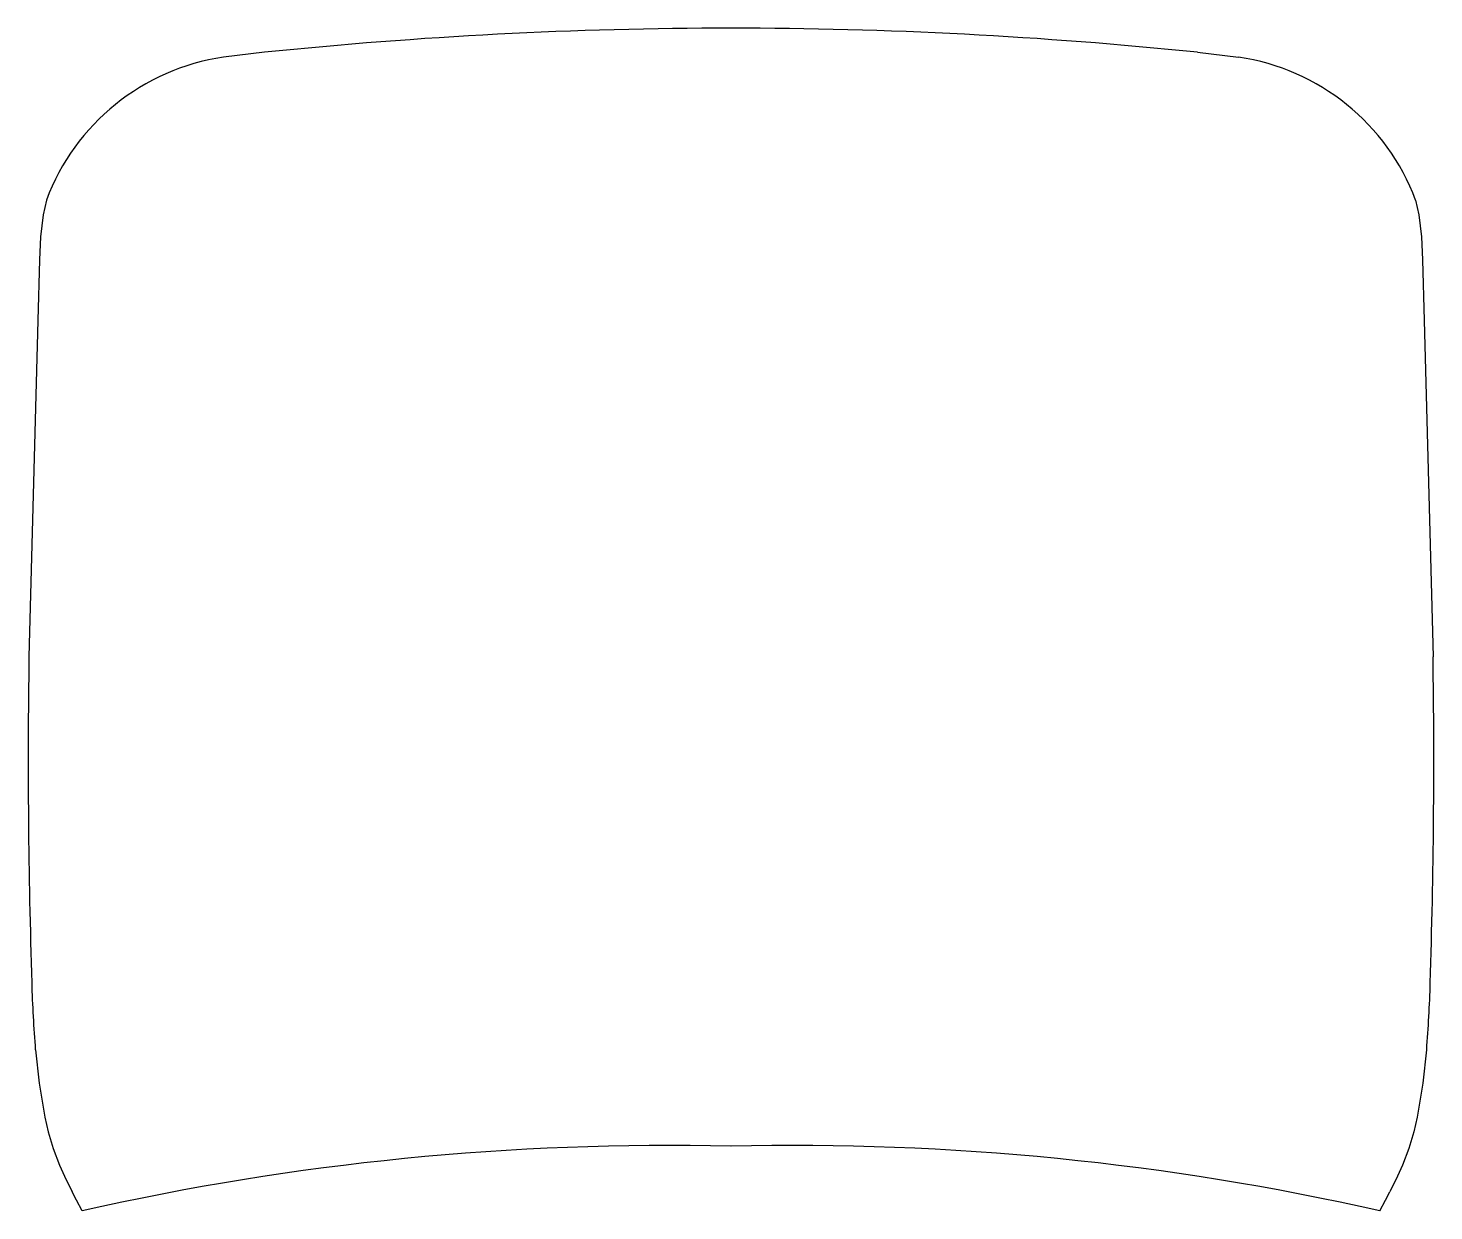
# Model space of a CAD drawing. Extents: x -5 to 5, y -4 to 4.4.
import ezdxf

# ---------------------------------------------------------------- set-up
doc = ezdxf.new("R2010")
doc.units = 0
doc.header["$MEASUREMENT"] = 0
doc.layers.add('VISIBLE', color=7, linetype='CONTINUOUS')

msp = doc.modelspace()

# ---------------------------------------------------------------- linework, layer by layer
at = {"layer": 'VISIBLE'}
for p, q in [((-3.342, 4.251), (-3.637, 4.216)), ((3.342, 4.251), (3.637, 4.216)), ((-4.905, 3.192), (-4.929, 3.087)), ((4.905, 3.192), (4.929, 3.087)), ((-4.929, 3.087), (-4.948, 2.93)), ((4.929, 3.087), (4.948, 2.93)), ((-4.948, 2.93), (-4.955, 2.765)), ((4.948, 2.93), (4.955, 2.765)), ((-4.955, 2.765), (-4.966, 2.33)), ((4.955, 2.765), (4.966, 2.33)), ((-4.966, 2.33), (-5.031, -0.08)), ((4.966, 2.33), (5.031, -0.08)), ((-4.984, -2.896), (-4.957, -3.133)), ((4.984, -2.896), (4.957, -3.133)), ((-4.957, -3.133), (-4.917, -3.377)), ((4.957, -3.133), (4.917, -3.377)), ((-4.917, -3.377), (-4.893, -3.483)), ((4.917, -3.377), (4.893, -3.483)), ((-4.893, -3.483), (-4.857, -3.601)), ((4.893, -3.483), (4.857, -3.601)), ((-4.857, -3.601), (-4.811, -3.721)), ((4.857, -3.601), (4.811, -3.721)), ((-4.811, -3.721), (-4.776, -3.8)), ((4.811, -3.721), (4.776, -3.8)), ((-4.776, -3.8), (-4.721, -3.911)), ((4.776, -3.8), (4.721, -3.911)), ((-4.689, -3.972), (-4.721, -3.911)), ((4.689, -3.972), (4.721, -3.911)), ((-4.65, -4.048), (-4.689, -3.972)), ((4.65, -4.048), (4.689, -3.972))]:
    msp.add_line(p, q, dxfattribs=at)
for centre, radius, start, end in [((0.034, -28.531), 32.955, 90.0586, 95.8788), ((-0.034, -28.531), 32.955, 84.1212, 89.9414), ((-3.402, 2.627), 1.606, 98.3972, 159.3901), ((3.402, 2.627), 1.606, 20.6099, 81.6028), ((43.056, -0.824), 48.092, 179.1138, 181.8969), ((-43.056, -0.824), 48.092, 358.1031, 0.8862), ((6.298, -2.041), 11.315, 181.8969, 184.3337), ((-6.298, -2.041), 11.315, 355.6663, 358.1031), ((-0.448, -22.668), 19.088, 88.6551, 102.7173), ((0.448, -22.668), 19.088, 77.2827, 91.3449)]:
    msp.add_arc(centre, radius, start, end, dxfattribs=at)

doc.saveas('drawing.dxf')
